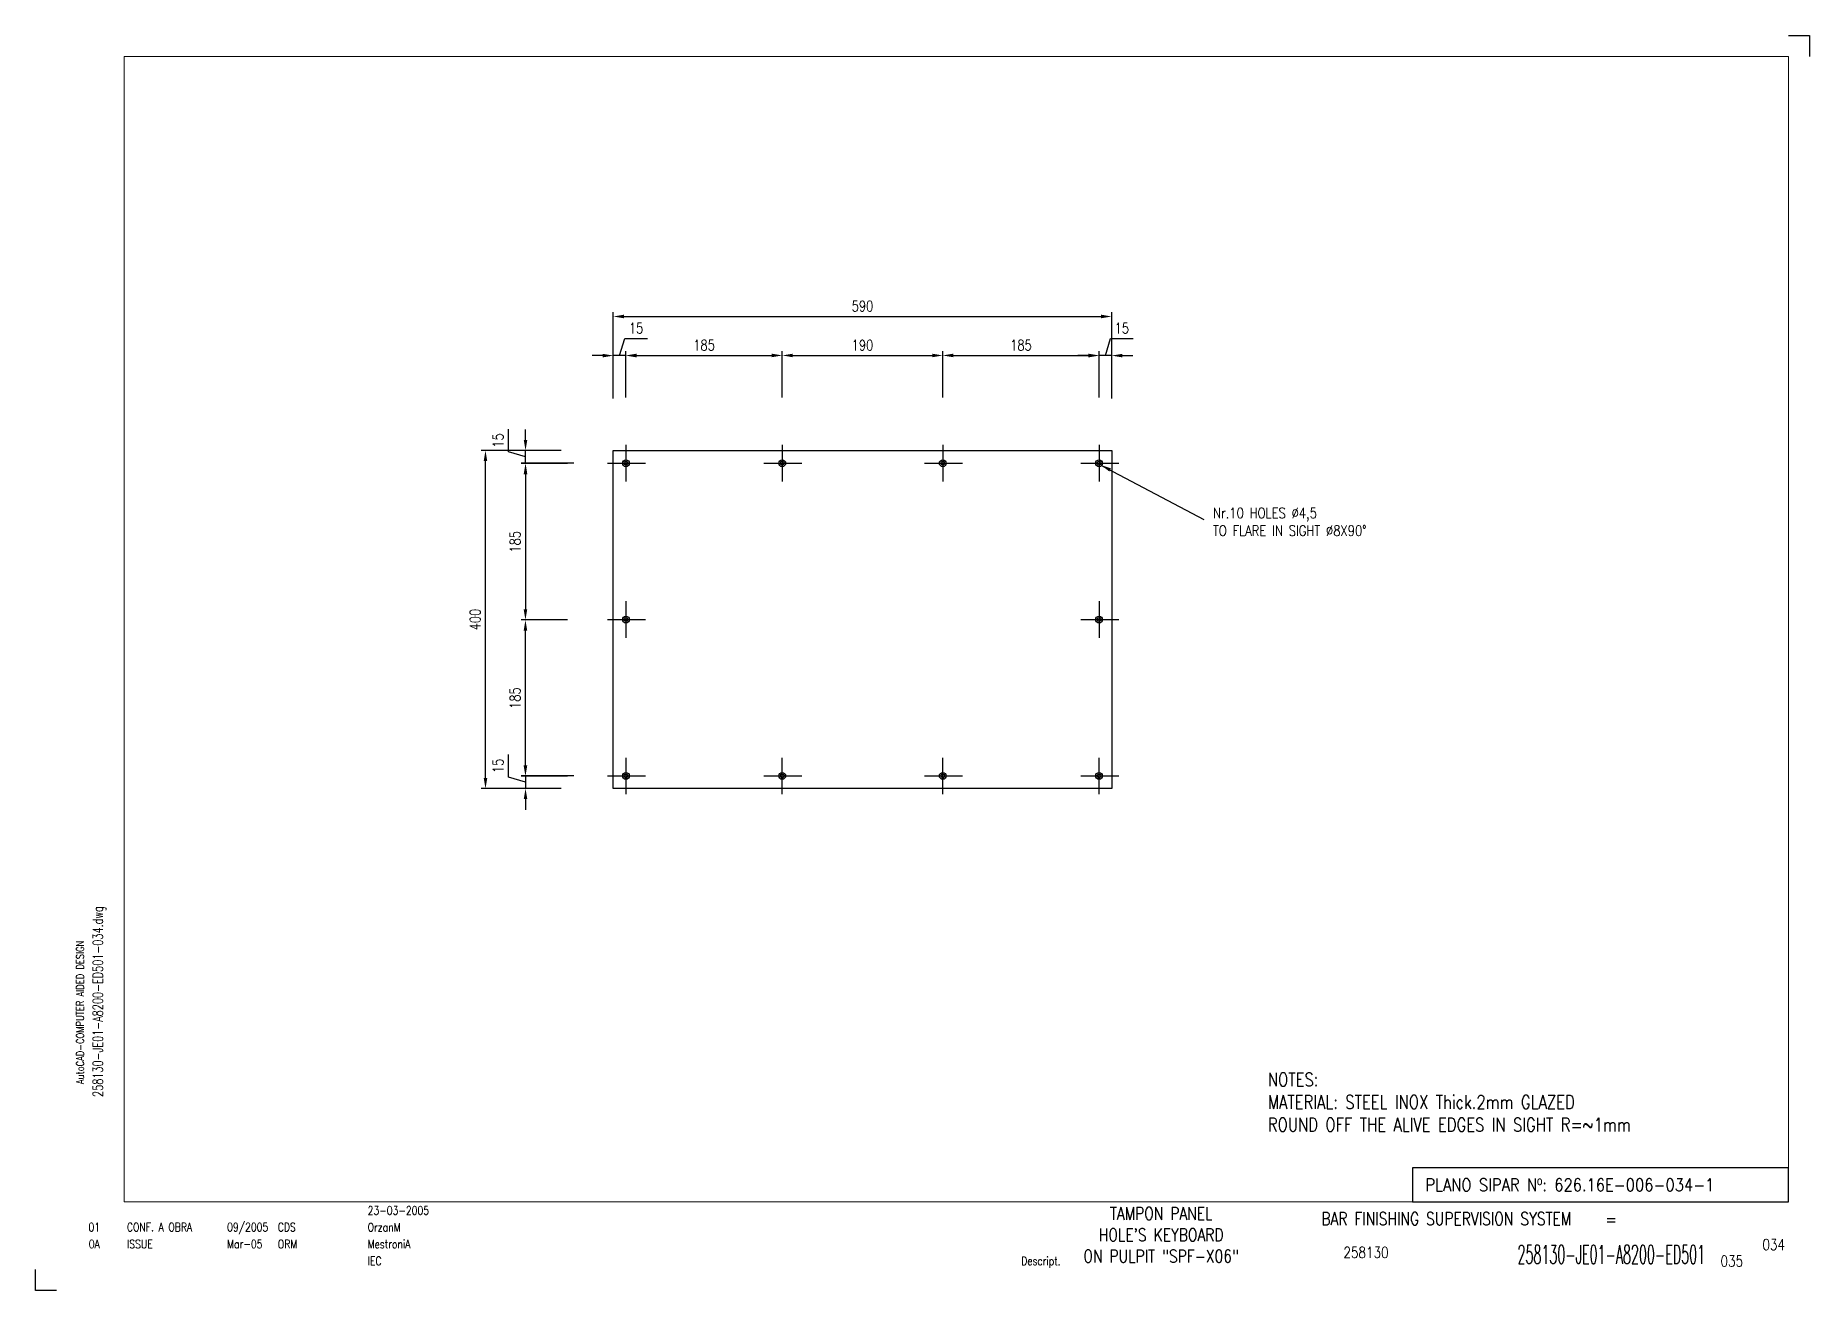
# Paper-space layout 'Layout1' of a CAD drawing. Header units: millimetres. Extents: x 0 to 420, y 0 to 297.
# The model-space entities are those that its viewports show. They can reach past a viewport. Long polylines and large blocks are cut down to what shows.
import ezdxf
from ezdxf.enums import TextEntityAlignment as Align

# ---------------------------------------------------------------- set-up
doc = ezdxf.new("R2010")
doc.units = ezdxf.units.MM
doc.linetypes.add('CENTER', pattern=[2, 1.25, -0.25, 0.25, -0.25])
doc.layers.add('CART', color=7, linetype='Continuous')
doc.layers.add('solidi', color=4, linetype='Continuous')
doc.styles.add('arial', font='arial.ttf', dxfattribs={"width": 0.85, "height": 3})
doc.styles.add('ROMANS', font='romans', dxfattribs={"width": 0.8})
doc.dimstyles.new('ISO-25', dxfattribs={"dimscale": 5, "dimtxt": 2.5, "dimasz": 2.5, "dimexe": 1, "dimexo": 0, "dimgap": 1.2, "dimtad": 1, "dimdec": 1, "dimtxsty": 'ROMANS', "dimcen": 2.5, "dimadec": 0, "dimazin": 0, "dimtfac": 1, "dimtdec": 1, "dimtmove": 0, "dimatfit": 3, "dimfxl": 0, "dimarcsym": 0})

# ---------------------------------------------------------------- blocks, each defined once
blk = doc.blocks.new('BK04_WB100')
at = {"layer": 'CART', "color": 9}
for p, q in [((415, 297), (420, 297)), ((420, 297), (420, 292)), ((0, 0), (0, 5)), ((5, 0), (0, 0))]:
    blk.add_line(p, q, dxfattribs=at)
at = {"layer": 'CART', "color": 9, "style": 'ROMANS', "width": 0.8}
blk.add_text('AutoCAD-COMPUTER AIDED DESIGN', height=1.8, rotation=90, dxfattribs=at).set_placement((11.47, 48.84))
at = {"layer": 'CART', "color": 2, "style": 'ROMANS', "width": 0.7}
blk.add_attdef('FILE', text='', height=2.4, rotation=90, dxfattribs=at).set_placement((15.95, 68.38), align=Align.CENTER)
at = {"layer": 'CART', "color": 9, "style": 'ROMANS', "width": 0.8}
for tag, height, p in [('MOD-3', 2, (13.92, 19)), ('ASSIEME', 3, (334, 17)), ('MOD-2', 2, (13.92, 15)), ('MOD-1', 2, (13.92, 11)), ('NR.COMMESSA', 2.6, (315, 9))]:
    blk.add_attdef(tag, text='', height=height, dxfattribs=at).set_placement(p, align=Align.MIDDLE)
for tag, p in [('REV-3', (21.66, 19)), ('DATA-3', (45.37, 19)), ('NOME-3', (57.37, 19)), ('REV-2', (21.66, 15)), ('DATA-2', (45.37, 15)), ('NOME-2', (57.37, 15)), ('REV-1', (21.66, 11)), ('DATA-1', (45.37, 11)), ('NOME-1', (57.37, 11))]:
    blk.add_attdef(tag, text='', height=2, dxfattribs=at).set_placement(p, align=Align.MIDDLE_LEFT)
for tag, p, height in [('DATA', (78.64, 17.94), 2), ('ESECUTORE', (78.64, 13.97), 2), ('CONTROLLORE', (78.64, 9.99), 2), ('NORMA', (78.64, 6.01), 2), ('TIPOLOGIA', (233.37, 6), 2), ('SEGUE', (398.93, 5.65), 2.6)]:
    blk.add_attdef(tag, p, '', height=height, dxfattribs=at)
at = {"layer": 'CART', "color": 2, "style": 'arial'}
for tag, height, p in [('CLIENTE', 3.4, (143.5, 17.18)), ("LOCALITA'", 2.4, (143.5, 12.2))]:
    blk.add_attdef(tag, text='', height=height, dxfattribs=at).set_placement(p, align=Align.MIDDLE)
at = {"layer": 'CART', "color": 2, "style": 'ROMANS', "width": 0.8}
for tag, p in [('TITOLO-1/3', (266.5, 18.23)), ('TITOLO-1/2', (266.5, 15.73)), ('TITOLO-2/3', (266.5, 13.18)), ('TITOLO-2/2', (266.5, 10.68)), ('TITOLO-3/3', (266.5, 8.13))]:
    blk.add_attdef(tag, text='', height=3, dxfattribs=at).set_placement(p, align=Align.MIDDLE)
at = {"layer": 'CART', "color": 200, "style": 'ROMANS', "width": 0.8}
blk.add_attdef('=', text='', height=3, dxfattribs=at).set_placement((371.69, 14.46), align=Align.BOTTOM_LEFT)
at = {"layer": 'CART', "color": 2, "style": 'ROMANS'}
for tag, height, width, p in [('DISEGNO', 4.4, 0.5, (395.27, 6.35)), ('FOGLIO', 2.6, 0.8, (414.2, 9.56))]:
    blk.add_attdef(tag, text='', height=height, dxfattribs=dict(at, width=width)).set_placement(p, align=Align.RIGHT)
blk = doc.blocks.new('*D8')
at = {"color": 0}
for p, q in [((577.5, -207.6), (583.6, -187.3)), ((583.6, -187.3), (610.3, -187.3)), ((557.5, -207.6), (545, -207.6)), ((570, -242), (570, -202.6)), ((585, -207.6), (570, -207.6)), ((585, -207.6), (570, -207.6)), ((585, -257), (585, -202.6)), ((597.5, -207.6), (610, -207.6))]:
    blk.add_line(p, q, dxfattribs=at)
for points in [[(557.5, -205.5), (557.5, -209.7), (570, -207.6)], [(597.5, -205.5), (597.5, -209.7), (585, -207.6)]]:
    blk.add_solid(points, dxfattribs=at)
at = {"layer": 'Defpoints', "color": 0}
for p in [(570, -207.6), (570, -242), (585, -257)]:
    blk.add_point(p, dxfattribs=at)
at = {"color": 0, "insert": (597, -175.1), "char_height": 12.5, "attachment_point": 5, "style": 'ROMANS'}
blk.add_mtext('15', dxfattribs=at)
blk = doc.blocks.new('*D7')
at = {"color": 0, "lineweight": -2}
for p, q in [((385, -257), (385, -202.4)), ((397.5, -207.4), (557.5, -207.4)), ((570, -257), (570, -202.4))]:
    blk.add_line(p, q, dxfattribs=at)
at = {"color": 0}
for points in [[(397.5, -205.3), (397.5, -209.5), (385, -207.4)], [(557.5, -205.3), (557.5, -209.5), (570, -207.4)]]:
    blk.add_solid(points, dxfattribs=at)
at = {"layer": 'Defpoints', "color": 0}
for p in [(570, -207.4), (385, -257), (570, -257)]:
    blk.add_point(p, dxfattribs=at)
at = {"color": 0, "insert": (477.5, -195.2), "char_height": 12.5, "attachment_point": 5, "style": 'ROMANS'}
blk.add_mtext('185', dxfattribs=at)
blk = doc.blocks.new('*D6')
at = {"color": 0}
for p, q in [((-129.1, -321.4), (-129.1, -294.6)), ((-108.9, -307.4), (-108.9, -294.9)), ((-108.9, -327.4), (-129.1, -321.4)), ((-66.7, -319.9), (-113.9, -319.9)), ((-51.7, -334.9), (-113.9, -334.9)), ((-108.9, -334.9), (-108.9, -319.9)), ((-108.9, -334.9), (-108.9, -319.9)), ((-108.9, -347.4), (-108.9, -359.9))]:
    blk.add_line(p, q, dxfattribs=at)
for points in [[(-111, -307.4), (-106.8, -307.4), (-108.9, -319.9)], [(-111, -347.4), (-106.8, -347.4), (-108.9, -334.9)]]:
    blk.add_solid(points, dxfattribs=at)
at = {"layer": 'Defpoints', "color": 0}
for p in [(-108.9, -319.9), (-66.7, -319.9), (-51.7, -334.9)]:
    blk.add_point(p, dxfattribs=at)
at = {"color": 0, "insert": (-141.4, -308), "char_height": 12.5, "attachment_point": 5, "rotation": 90, "style": 'ROMANS'}
blk.add_mtext('15', dxfattribs=at)
blk = doc.blocks.new('*D5')
at = {"color": 0, "lineweight": -2}
for p, q in [((10, -257), (10, -202.4)), ((22.5, -207.4), (182.5, -207.4)), ((195, -257), (195, -202.4))]:
    blk.add_line(p, q, dxfattribs=at)
at = {"color": 0}
for points in [[(22.5, -205.3), (22.5, -209.5), (10, -207.4)], [(182.5, -205.3), (182.5, -209.5), (195, -207.4)]]:
    blk.add_solid(points, dxfattribs=at)
at = {"layer": 'Defpoints', "color": 0}
for p in [(195, -207.4), (10, -257), (195, -257)]:
    blk.add_point(p, dxfattribs=at)
at = {"color": 0, "insert": (102.5, -195.2), "char_height": 12.5, "attachment_point": 5, "style": 'ROMANS'}
blk.add_mtext('185', dxfattribs=at)
blk = doc.blocks.new('*D4')
at = {"color": 0}
for p, q in [((2.5, -207.6), (8.6, -187.3)), ((8.6, -187.3), (35.3, -187.3)), ((-17.5, -207.6), (-30, -207.6)), ((-5, -242), (-5, -202.6)), ((10, -207.6), (-5, -207.6)), ((10, -207.6), (-5, -207.6)), ((10, -257), (10, -202.6)), ((22.5, -207.6), (35, -207.6))]:
    blk.add_line(p, q, dxfattribs=at)
for points in [[(-17.5, -205.5), (-17.5, -209.7), (-5, -207.6)], [(22.5, -205.5), (22.5, -209.7), (10, -207.6)]]:
    blk.add_solid(points, dxfattribs=at)
at = {"layer": 'Defpoints', "color": 0}
for p in [(-5, -207.6), (-5, -242), (10, -257)]:
    blk.add_point(p, dxfattribs=at)
at = {"color": 0, "insert": (22, -175.1), "char_height": 12.5, "attachment_point": 5, "style": 'ROMANS'}
blk.add_mtext('15', dxfattribs=at)
blk = doc.blocks.new('*D3')
at = {"color": 0, "lineweight": -2}
for p, q in [((-5, -258.4), (-5, -156.3)), ((7.5, -161.3), (572.5, -161.3)), ((585, -258.4), (585, -156.3))]:
    blk.add_line(p, q, dxfattribs=at)
at = {"color": 0}
for points in [[(7.5, -159.2), (7.5, -163.4), (-5, -161.3)], [(572.5, -159.2), (572.5, -163.4), (585, -161.3)]]:
    blk.add_solid(points, dxfattribs=at)
at = {"layer": 'Defpoints', "color": 0}
for p in [(585, -161.3), (-5, -258.4), (585, -258.4)]:
    blk.add_point(p, dxfattribs=at)
at = {"color": 0, "insert": (290, -149), "char_height": 12.5, "attachment_point": 5, "style": 'ROMANS'}
blk.add_mtext('590', dxfattribs=at)
blk = doc.blocks.new('*D2')
at = {"color": 0, "lineweight": -2}
for p, q in [((195, -257), (195, -202.4)), ((207.5, -207.4), (372.5, -207.4)), ((385, -257), (385, -202.4))]:
    blk.add_line(p, q, dxfattribs=at)
at = {"color": 0}
for points in [[(207.5, -205.3), (207.5, -209.5), (195, -207.4)], [(372.5, -205.3), (372.5, -209.5), (385, -207.4)]]:
    blk.add_solid(points, dxfattribs=at)
at = {"layer": 'Defpoints', "color": 0}
for p in [(385, -207.4), (195, -257), (385, -257)]:
    blk.add_point(p, dxfattribs=at)
at = {"color": 0, "insert": (290, -195.2), "char_height": 12.5, "attachment_point": 5, "style": 'ROMANS'}
blk.add_mtext('190', dxfattribs=at)
blk = doc.blocks.new('*D1')
at = {"color": 0}
for p, q in [((-129.1, -706.4), (-129.1, -679.6)), ((-108.9, -692.4), (-108.9, -679.9)), ((-108.9, -712.4), (-129.1, -706.4)), ((-51.7, -704.9), (-113.9, -704.9)), ((-108.9, -704.9), (-108.9, -719.9)), ((-108.9, -704.9), (-108.9, -719.9)), ((-66.7, -719.9), (-113.9, -719.9)), ((-108.9, -732.4), (-108.9, -744.9))]:
    blk.add_line(p, q, dxfattribs=at)
for points in [[(-111, -692.4), (-106.8, -692.4), (-108.9, -704.9)], [(-111, -732.4), (-106.8, -732.4), (-108.9, -719.9)]]:
    blk.add_solid(points, dxfattribs=at)
at = {"layer": 'Defpoints', "color": 0}
for p in [(-51.7, -704.9), (-108.9, -719.9), (-66.7, -719.9)]:
    blk.add_point(p, dxfattribs=at)
at = {"color": 0, "insert": (-141.4, -693), "char_height": 12.5, "attachment_point": 5, "rotation": 90, "style": 'ROMANS'}
blk.add_mtext('15', dxfattribs=at)
blk = doc.blocks.new('*D0')
at = {"color": 0, "lineweight": -2}
for p, q in [((-66.7, -319.9), (-161.3, -319.9)), ((-156.3, -707.4), (-156.3, -332.4)), ((-66.7, -719.9), (-161.3, -719.9))]:
    blk.add_line(p, q, dxfattribs=at)
at = {"color": 0}
for points in [[(-158.4, -332.4), (-154.2, -332.4), (-156.3, -319.9)], [(-158.4, -707.4), (-154.2, -707.4), (-156.3, -719.9)]]:
    blk.add_solid(points, dxfattribs=at)
at = {"layer": 'Defpoints', "color": 0}
for p in [(-156.3, -319.9), (-66.7, -319.9), (-66.7, -719.9)]:
    blk.add_point(p, dxfattribs=at)
at = {"color": 0, "insert": (-168.5, -519.9), "char_height": 12.5, "attachment_point": 5, "rotation": 90, "style": 'ROMANS'}
blk.add_mtext('400', dxfattribs=at)
blk = doc.blocks.new('*D9')
at = {"color": 0, "lineweight": -2}
for p, q in [((-59.4, -520.4), (-114, -520.4)), ((-109, -692.9), (-109, -532.9)), ((-59.4, -705.4), (-114, -705.4))]:
    blk.add_line(p, q, dxfattribs=at)
at = {"color": 0}
for points in [[(-111.1, -532.9), (-106.9, -532.9), (-109, -520.4)], [(-111.1, -692.9), (-106.9, -692.9), (-109, -705.4)]]:
    blk.add_solid(points, dxfattribs=at)
at = {"layer": 'Defpoints', "color": 0}
for p in [(-109, -520.4), (-59.4, -520.4), (-59.4, -705.4)]:
    blk.add_point(p, dxfattribs=at)
at = {"color": 0, "insert": (-121.2, -612.9), "char_height": 12.5, "attachment_point": 5, "rotation": 90, "style": 'ROMANS'}
blk.add_mtext('185', dxfattribs=at)
blk = doc.blocks.new('*D10')
at = {"color": 0, "lineweight": -2}
for p, q in [((-59.4, -335.4), (-114, -335.4)), ((-109, -347.9), (-109, -507.9)), ((-59.4, -520.4), (-114, -520.4))]:
    blk.add_line(p, q, dxfattribs=at)
at = {"color": 0}
for points in [[(-111.1, -347.9), (-106.9, -347.9), (-109, -335.4)], [(-111.1, -507.9), (-106.9, -507.9), (-109, -520.4)]]:
    blk.add_solid(points, dxfattribs=at)
at = {"layer": 'Defpoints', "color": 0}
for p in [(-59.4, -335.4), (-109, -520.4), (-59.4, -520.4)]:
    blk.add_point(p, dxfattribs=at)
at = {"color": 0, "insert": (-121.2, -427.9), "char_height": 12.5, "attachment_point": 5, "rotation": 90, "style": 'ROMANS'}
blk.add_mtext('185', dxfattribs=at)

msp = doc.modelspace()

# ---------------------------------------------------------------- linework, layer by layer
at = {"linetype": 'CENTER', "ltscale": 2.5}
for p, q in [((10, -313.33), (10, -356.41)), ((195, -313.33), (195, -356.41)), ((385, -313.33), (385, -356.41)), ((570, -313.33), (570, -356.41)), ((-11.71, -334.93), (33.3, -334.93)), ((173.29, -334.93), (218.3, -334.93)), ((363.29, -334.93), (408.3, -334.93)), ((548.29, -334.93), (593.3, -334.93)), ((10, -498.33), (10, -541.41)), ((570, -498.33), (570, -541.41)), ((-11.71, -519.93), (33.3, -519.93)), ((548.29, -519.93), (593.3, -519.93)), ((10, -683.33), (10, -726.41)), ((195, -726.53), (195, -683.45)), ((385, -726.53), (385, -683.45)), ((570, -726.53), (570, -683.45)), ((-11.71, -704.93), (33.3, -704.93)), ((173.29, -704.93), (218.3, -704.93)), ((363.29, -704.93), (408.3, -704.93)), ((548.29, -704.93), (593.3, -704.93))]:
    msp.add_line(p, q, dxfattribs=at)
at = {"color": 2}
for centre, radius in [((10, -334.93), 4), ((10, -334.93), 2.25), ((195, -334.93), 4), ((195, -334.93), 2.25), ((385, -334.93), 4), ((385, -334.93), 2.25), ((570, -334.93), 4), ((570, -334.93), 2.25), ((10, -519.93), 4), ((10, -519.93), 2.25), ((570, -519.93), 4), ((570, -519.93), 2.25), ((10, -704.93), 4), ((10, -704.93), 2.25), ((195, -704.93), 4), ((195, -704.93), 2.25), ((385, -704.93), 4), ((385, -704.93), 2.25), ((570, -704.93), 4), ((570, -704.93), 2.25)]:
    msp.add_circle(centre, radius, dxfattribs=at)
at = {"layer": 'solidi', "color": 2}
msp.add_3dface([(-5, -319.93), (585, -319.93), (585, -719.93), (-5, -719.93)], dxfattribs=at)

# ---------------------------------------------------------------- texts
at = {"attachment_point": 1, "style": 'ROMANS'}
for s, insert, char_height in [('Nr.10 HOLES %%C4,5\\PTO FLARE IN SIGHT %%C8X90%%D', (704.92, -387.59, 5.04), 12.5), ('NOTES:\\PMATERIAL: STEEL INOX Thick.2mm GLAZED\\PROUND OFF THE ALIVE EDGES IN SIGHT R=~1mm', (769.86, -1056.19), 16)]:
    msp.add_mtext(s, dxfattribs=dict(at, insert=insert, char_height=char_height))

# ---------------------------------------------------------------- dimensions: what is measured, and where the dimension line sits
for base, p1, p2, picture, middle in [((585, -161.29), (-5, -258.38), (585, -258.38), '*D3', (290, -149.04)), ((195, -207.43), (10, -256.99), (195, -256.99), '*D5', (102.5, -195.18)), ((385, -207.43), (195, -256.99), (385, -256.99), '*D2', (290, -195.18)), ((570, -207.43), (385, -256.99), (570, -256.99), '*D7', (477.5, -195.18))]:
    dim = msp.add_linear_dim(base=base, p1=p1, p2=p2, dimstyle='ISO-25')
    dim.commit()
    dim.dimension.update_dxf_attribs({"geometry": picture, "text_midpoint": middle})
for base, p1, p2, angle, picture, middle in [((-5, -207.59), (10, -256.99), (-5, -241.99), 180, '*D4', (14.57, -175.09)), ((570, -207.59), (585, -256.99), (570, -241.99), 180, '*D8', (589.58, -175.09)), ((-108.89, -319.93), (-51.69, -334.93), (-66.69, -319.93), 90, '*D6', (-141.39, -315.36)), ((-108.89, -719.93), (-51.69, -704.93), (-66.69, -719.93), 270, '*D1', (-141.39, -700.36))]:
    dim = msp.add_linear_dim(base=base, p1=p1, p2=p2, angle=angle, dimstyle='ISO-25', override={"dimtmove": 1})
    dim.commit()
    dim.dimension.update_dxf_attribs({"geometry": picture, "text_midpoint": middle})
for base, p1, p2, angle, picture, middle in [((-156.29, -319.93), (-66.69, -719.93), (-66.69, -319.93), 90, '*D0', (-168.54, -519.93)), ((-108.97, -520.4), (-59.41, -335.4), (-59.41, -520.4), 270, '*D10', (-121.22, -427.9)), ((-108.97, -520.4), (-59.41, -705.4), (-59.41, -520.4), 90, '*D9', (-121.22, -612.9))]:
    dim = msp.add_linear_dim(base=base, p1=p1, p2=p2, angle=angle, dimstyle='ISO-25')
    dim.commit()
    dim.dimension.update_dxf_attribs({"geometry": picture, "text_midpoint": middle})

# ---------------------------------------------------------------- leaders
msp.add_leader([(572.12, -337.05), (694.01, -401.5)], dimstyle='ISO-25', override={"dimgap": 1, "dimtad": 0})

psp = doc.layouts.get("Layout1")

# ---------------------------------------------------------------- linework, layer by layer
psp.add_lwpolyline([(326.02, 21), (415, 21), (415, 29), (326.02, 29)], close=True)

# ---------------------------------------------------------------- block references
psp.add_blockref('BK04_WB100', (0, 0)).add_auto_attribs({'TIPOLOGIA': 'Descript.', 'TITOLO-1/3': 'TAMPON PANEL', 'TITOLO-2/3': "HOLE'S KEYBOARD", 'TITOLO-3/3': 'ON PULPIT "SPF-X06"', 'ASSIEME': 'BAR FINISHING SUPERVISION SYSTEM', '=': '=', 'NR.COMMESSA': '258130', 'DISEGNO': '258130-JE01-A8200-ED501', 'FOGLIO': '034', 'SEGUE': '035', 'DATA': '23-03-2005', 'ESECUTORE': 'OrzanM', 'CONTROLLORE': 'MestroniA', 'NORMA': 'IEC', 'MOD-1': '0A', 'REV-1': 'ISSUE', 'DATA-1': 'Mar-05', 'NOME-1': 'ORM', 'MOD-2': '01', 'REV-2': 'CONF. A OBRA', 'DATA-2': '09/2005', 'NOME-2': 'CDS', 'FILE': '258130-JE01-A8200-ED501-034.dwg'})

# ---------------------------------------------------------------- texts
at = {"color": 3, "style": 'ROMANS', "width": 0.85}
psp.add_text('PLANO SIPAR Nº: 626.16E-006-034-1', height=3, dxfattribs=at).set_placement((329.06, 23.5))

# ---------------------------------------------------------------- viewports
at = {"layer": '0'}
psp.add_viewport(center=(218, 156.5), size=(394, 271), view_center_point=(401.01, -531.31), view_height=1355, dxfattribs=at)

doc.saveas('drawing.dxf')
